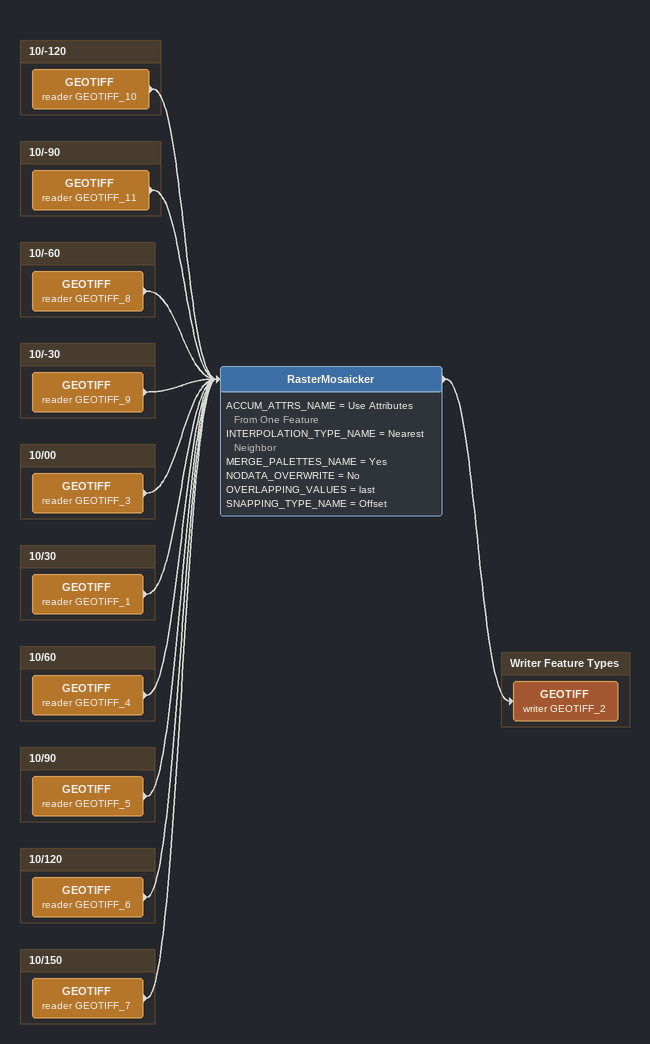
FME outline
RasterMosaicker
    ACCUM_ATTRS_NAME = Use Attributes From One Feature
    INTERPOLATION_TYPE_NAME = Nearest Neighbor
    MERGE_PALETTES_NAME = Yes
    NODATA_OVERWRITE = No
    OVERLAPPING_VALUES = last
    SNAPPING_TYPE_NAME = Offset
    -> GEOTIFF (writer GEOTIFF_2)

Bookmark: 10/-120
GEOTIFF (reader GEOTIFF_10)
    -> RasterMosaicker

Bookmark: 10/-90
GEOTIFF (reader GEOTIFF_11)
    -> RasterMosaicker

Bookmark: 10/-60
GEOTIFF (reader GEOTIFF_8)
    -> RasterMosaicker

Bookmark: 10/-30
GEOTIFF (reader GEOTIFF_9)
    -> RasterMosaicker

Bookmark: 10/00
GEOTIFF (reader GEOTIFF_3)
    -> RasterMosaicker

Bookmark: 10/30
GEOTIFF (reader GEOTIFF_1)
    -> RasterMosaicker

Bookmark: 10/60
GEOTIFF (reader GEOTIFF_4)
    -> RasterMosaicker

Bookmark: 10/90
GEOTIFF (reader GEOTIFF_5)
    -> RasterMosaicker

Bookmark: 10/120
GEOTIFF (reader GEOTIFF_6)
    -> RasterMosaicker

Bookmark: 10/150
GEOTIFF (reader GEOTIFF_7)
    -> RasterMosaicker

Bookmark: Writer Feature Types
GEOTIFF (writer GEOTIFF_2)
